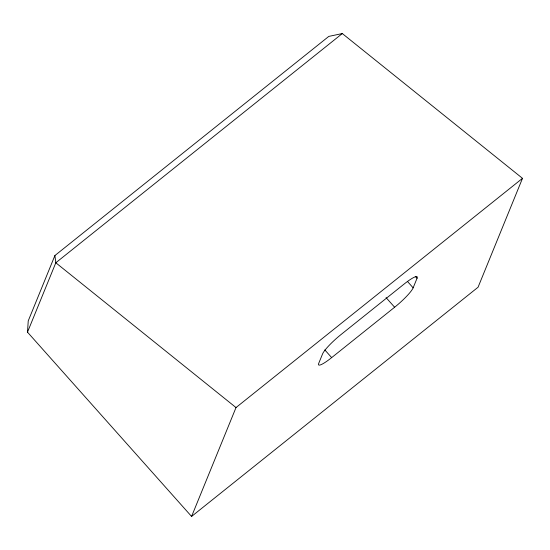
<?xml version="1.0" encoding="UTF-8"?>
<svg xmlns="http://www.w3.org/2000/svg" width="550" height="550" viewBox="0 0 550 550"><rect width="100%" height="100%" fill="white"/><g stroke="black" fill="none" stroke-linecap="round" stroke-linejoin="round"><path stroke-width="0.82" d="M27.5 332.166L28.236 320.884L54.897 255.551L328.79 36.403L342.306 33.55L522.5 178.337L478.067 287.224L191.579 516.45L27.5 332.166L55.818 262.776L342.306 33.55M191.579 516.45L236.012 407.564L522.5 178.337M417.038 278.307A21.189 3.403 -41.7 0 0 404.071 284.096L341.11 334.476A21.189 3.403 -41.7 0 0 322.589 353.877L318.704 363.406A21.189 3.403 -41.7 0 0 331.664 357.61L394.632 307.237A21.189 3.403 -41.7 0 0 413.146 287.836L417.038 278.307L415.326 276.382M236.012 407.564L55.818 262.776L54.897 255.551M407.447 281.428L413.146 287.836M386.072 297.626L394.632 307.237M324.823 349.924L331.664 357.61"/></g></svg>
